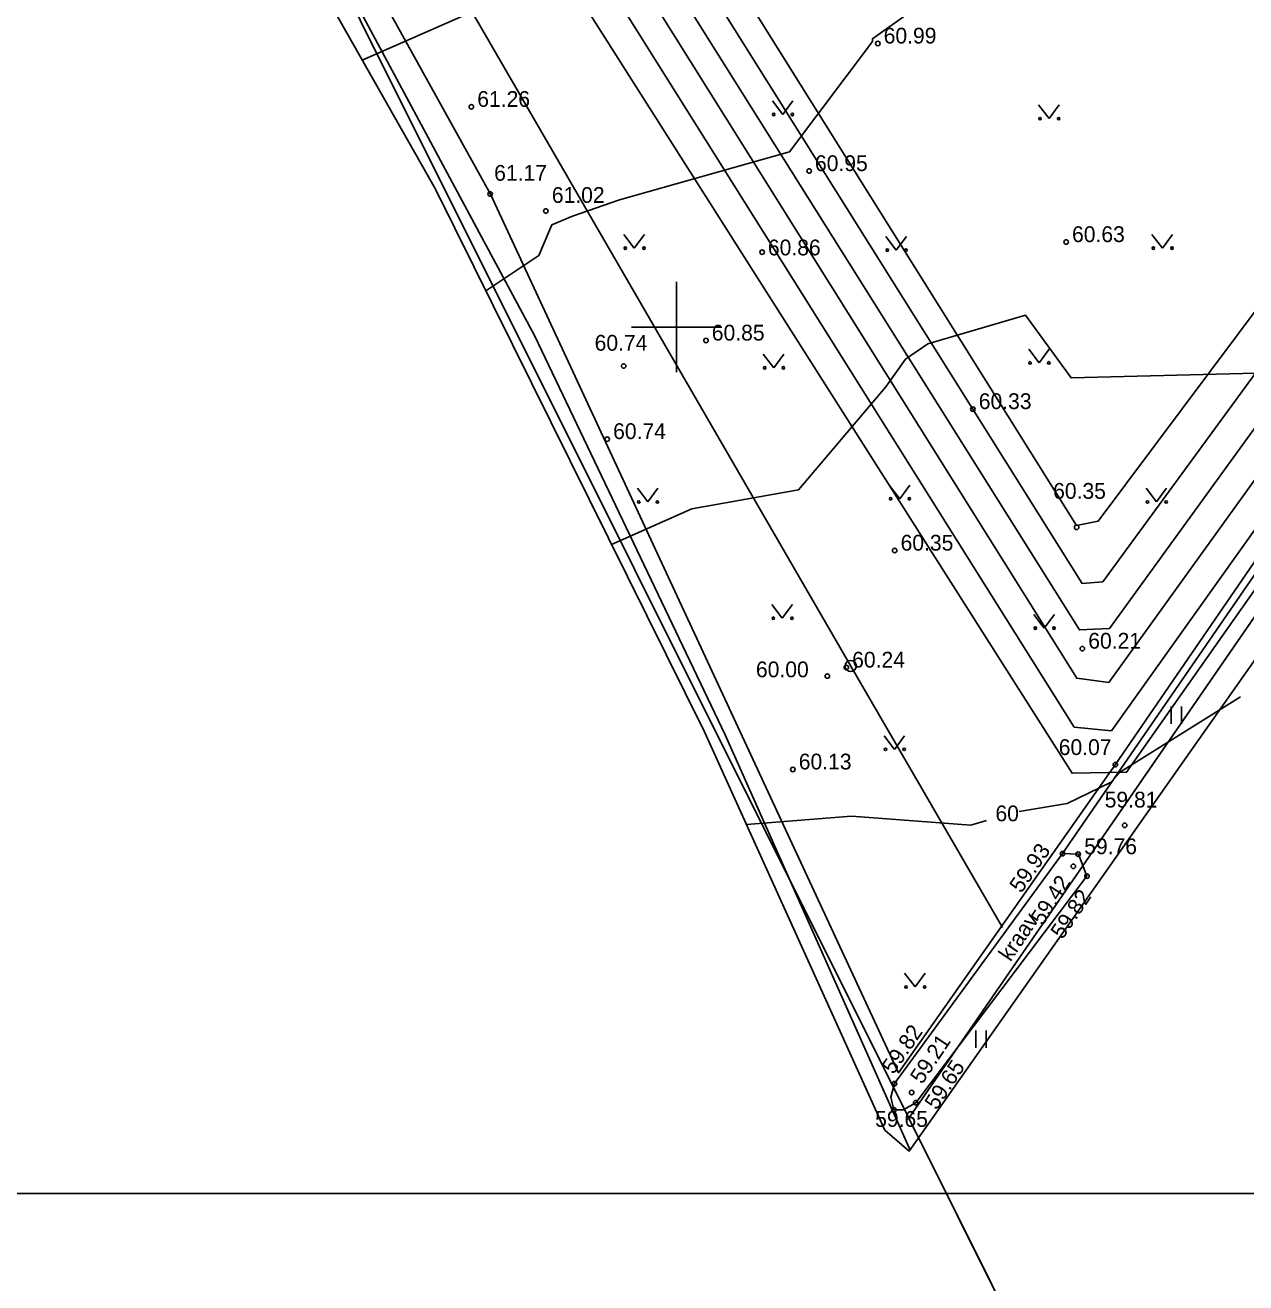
# Model space of a CAD drawing. Extents: x 641115 to 641725, y 6453870 to 6454664.
# Drawn here: x 641371.1 to 641425.3, y 6454007.6 to 6454063.4 of the extents above; entities that cross this region are included whole.
import ezdxf

# ---------------------------------------------------------------- set-up
doc = ezdxf.new("R2010")
doc.units = 0
for name, color, linetype in [('ELKAEV', 7, 'Continuous'), ('ELRAJATISMA', 7, 'Continuous'), ('HALJASTUS', 7, 'Continuous'), ('MOOTPIIR', 7, 'Continuous'), ('MPOHULIIN', 7, 'Continuous'), ('PIIR', 7, 'Continuous'), ('POST', 7, 'Continuous'), ('TTRASS', 7, 'Continuous'), ('VEEKOGU', 7, 'Continuous'), ('VORK', 7, 'Continuous'), ('VORMISTUS', 7, 'Continuous')]:
    doc.layers.add(name, color=color, linetype=linetype)

msp = doc.modelspace()

# ---------------------------------------------------------------- linework, layer by layer
at = {"layer": 'ELKAEV'}
for centre in [(641408.939, 6454062.581), (641390.899, 6454059.772), (641405.893, 6454056.924), (641391.736, 6454055.902), (641394.206, 6454055.148), (641403.802, 6454053.319), (641417.303, 6454053.774), (641401.31, 6454049.4), (641397.659, 6454048.273), (641413.156, 6454046.359), (641396.929, 6454045.026), (641417.762, 6454041.112), (641409.69, 6454040.084), (641418.017, 6454035.728), (641407.54, 6454034.891), (641406.701, 6454034.513), (641405.167, 6454030.371), (641419.479, 6454030.582), (641419.897, 6454027.892), (641417.135, 6454026.635), (641417.835, 6454026.609), (641417.617, 6454026.068), (641418.222, 6454025.632), (641409.678, 6454016.429), (641410.44, 6454016.034), (641410.622, 6454015.582), (641409.65, 6454015.269)]:
    msp.add_circle(centre, 0.1, dxfattribs=at)
at = {"layer": 'ELRAJATISMA'}
for points in [[(641404.1, 6454088.98), (641404.15, 6454087.03), (641404.08, 6454085.13), (641403.88, 6454084.49), (641402.04, 6454082.53), (641399.17, 6454078.77), (641397.26, 6454073.04), (641397.24, 6454072.94), (641397.23, 6454072.89), (641397.19, 6454072.6), (641396.59, 6454067.17), (641396.09, 6454066.51), (641394.63, 6454066.1), (641393.41, 6454065.33), (641392.46, 6454064.67), (641386.05, 6454061.84)], [(641420.51, 6454076.39), (641419.26, 6454074.48), (641415.9, 6454067.88), (641409.17, 6454063.13), (641408.71, 6454062.79), (641408.7, 6454062.67), (641405.02, 6454057.78), (641397.47, 6454055.64), (641395.38, 6454054.92), (641394.47, 6454054.54), (641393.89, 6454053.17), (641391.54, 6454051.6)], [(641434.3, 6454066.76), (641431.65, 6454062.58), (641430.18, 6454059.12), (641426.74, 6454048.24), (641425.74, 6454047.96), (641417.52, 6454047.74), (641415.49, 6454050.53), (641411.16, 6454049.26), (641410.17, 6454048.58), (641409.3, 6454047.35), (641405.42, 6454042.77), (641400.68, 6454041.94), (641397.12, 6454040.35)], [(641425.03, 6454033.59), (641419.71, 6454030.26), (641419.26, 6454029.79), (641417.35, 6454028.86), (641415.22, 6454028.51)], [(641413.76, 6454028.1), (641413.07, 6454027.9), (641407.77, 6454028.3), (641403.11, 6454027.92)]]:
    msp.add_lwpolyline(points, dxfattribs=at)
at = {"layer": 'HALJASTUS'}
for p, q in [((641417.14, 6454026.64), (641453.98, 6454080.13)), ((641404.257, 6454060.037), (641404.72, 6454059.43)), ((641404.72, 6454059.43), (641405.166, 6454060.037)), ((641416.077, 6454059.857), (641416.54, 6454059.25)), ((641416.54, 6454059.25), (641416.986, 6454059.857)), ((641397.667, 6454054.107), (641398.13, 6454053.5)), ((641398.13, 6454053.5), (641398.576, 6454054.107)), ((641409.297, 6454054.017), (641409.76, 6454053.41)), ((641409.76, 6454053.41), (641410.206, 6454054.017)), ((641421.107, 6454054.107), (641421.57, 6454053.5)), ((641421.57, 6454053.5), (641422.016, 6454054.107)), ((641415.637, 6454049.017), (641416.1, 6454048.41)), ((641416.1, 6454048.41), (641416.546, 6454049.017)), ((641403.857, 6454048.797), (641404.32, 6454048.19)), ((641404.32, 6454048.19), (641404.766, 6454048.797)), ((641398.267, 6454042.847), (641398.73, 6454042.24)), ((641398.73, 6454042.24), (641399.176, 6454042.847)), ((641409.447, 6454042.987), (641409.91, 6454042.38)), ((641409.91, 6454042.38), (641410.356, 6454042.987)), ((641420.847, 6454042.847), (641421.31, 6454042.24)), ((641421.31, 6454042.24), (641421.756, 6454042.847)), ((641404.237, 6454037.687), (641404.7, 6454037.08)), ((641404.7, 6454037.08), (641405.146, 6454037.687)), ((641415.867, 6454037.247), (641416.33, 6454036.64)), ((641416.33, 6454036.64), (641416.776, 6454037.247)), ((641421.962, 6454033.161), (641421.962, 6454032.399)), ((641422.418, 6454033.161), (641422.418, 6454032.399)), ((641409.217, 6454031.867), (641409.68, 6454031.26)), ((641409.68, 6454031.26), (641410.126, 6454031.867)), ((641410.127, 6454021.327), (641410.59, 6454020.72)), ((641410.59, 6454020.72), (641411.036, 6454021.327)), ((641413.292, 6454018.781), (641413.292, 6454018.019)), ((641413.748, 6454018.781), (641413.748, 6454018.019))]:
    msp.add_line(p, q, dxfattribs=at)
for points in [[(641436.26, 6454054.67), (641428.52, 6454043.74), (641419.48, 6454030.58), (641409.86, 6454016.91), (641391.74, 6454055.9), (641387.38, 6454063.76), (641383.38, 6454070.76), (641370.51, 6454096.55), (641360.71, 6454114.18)], [(641359.29, 6454111.7), (641360.35, 6454109.58), (641370.49, 6454093.27), (641381.6, 6454072.17), (641393.7, 6454049.63), (641402.16, 6454031.91), (641410.37, 6454013.48)]]:
    msp.add_lwpolyline(points, dxfattribs=at)
for centre in [(641404.319, 6454059.43), (641405.148, 6454059.43), (641416.139, 6454059.25), (641416.968, 6454059.25), (641397.729, 6454053.5), (641398.558, 6454053.5), (641409.359, 6454053.41), (641410.188, 6454053.41), (641421.169, 6454053.5), (641421.998, 6454053.5), (641415.699, 6454048.41), (641416.528, 6454048.41), (641403.919, 6454048.19), (641404.748, 6454048.19), (641398.329, 6454042.24), (641399.158, 6454042.24), (641409.509, 6454042.38), (641410.338, 6454042.38), (641420.909, 6454042.24), (641421.738, 6454042.24), (641404.299, 6454037.08), (641405.128, 6454037.08), (641415.929, 6454036.64), (641416.758, 6454036.64), (641409.279, 6454031.26), (641410.108, 6454031.26), (641410.189, 6454020.72), (641411.018, 6454020.72)]:
    msp.add_circle(centre, 0.055, dxfattribs=at)
at = {"layer": 'MOOTPIIR'}
msp.add_lwpolyline([(641466.16, 6454092.75), (641410.33, 6454013.43), (641409.25, 6454014.36), (641401.24, 6454032.04), (641389.3, 6454056.12), (641358.75, 6454109.92)], dxfattribs=at)
at = {"layer": 'MPOHULIIN'}
msp.add_lwpolyline([(641414.47, 6454023.35), (641407.74, 6454034.96), (641386.16, 6454072.24), (641363.45, 6454111.56), (641340.21, 6454151.27), (641332.792, 6454163.934)], dxfattribs=at)
at = {"layer": 'PIIR'}
for points in [[(641725.35, 6454611.87), (641698.76, 6454526.05), (641615.58, 6454268.81), (641556.81, 6454137.22), (641511.43, 6454060.46), (641436.15, 6453963.14), (641410.31, 6454014.9), (641468.73, 6454099.59), (641432.69, 6454133.64), (641441.4, 6454151.24), (641465.32, 6454199.56), (641476.8, 6454193.98), (641490.72, 6454229.86), (641499.63, 6454225.28), (641609.54, 6454550.16), (641569.11, 6454557.56), (641613.5, 6454638.14)], [(641233.48, 6453988.79), (641115.48, 6454078.37), (641305.35, 6454214.11), (641328.28, 6454170.64), (641361.61, 6454112.32), (641410.31, 6454014.9), (641436.15, 6453963.14), (641348.28, 6453869.65)], [(641361.61, 6454112.32), (641388.82, 6454159.04), (641437.89, 6454153.82), (641441.4, 6454151.24), (641432.69, 6454133.64), (641468.73, 6454099.59), (641410.31, 6454014.9)]]:
    msp.add_lwpolyline(points, close=True, dxfattribs=at)
at = {"layer": 'POST'}
msp.add_circle((641407.74, 6454034.96), 0.25, dxfattribs=at)
at = {"layer": 'TTRASS'}
for points in [[(641371.98, 6454136.85), (641375.69, 6454134.89), (641391.24, 6454083.54), (641417.76, 6454041.19), (641418.72, 6454041.39), (641451.18, 6454084.8), (641452.11, 6454084.06), (641418.93, 6454038.7), (641418.01, 6454038.62), (641390.17, 6454083), (641374.71, 6454134.08), (641371.97, 6454136.14)], [(641370.67, 6454135.65), (641371.11, 6454133.41), (641387.07, 6454080.96), (641417.66, 6454032.25), (641419.31, 6454032.09), (641453.37, 6454079.87), (641454.31, 6454079.05), (641419.98, 6454030.25), (641417.56, 6454030.2), (641385.84, 6454080.13), (641370.05, 6454133.17), (641369.82, 6454135.67)], [(641371.76, 6454135.63), (641373.49, 6454133.85), (641389.07, 6454082.45), (641417.89, 6454036.56), (641419.22, 6454036.62), (641453.16, 6454083.47), (641454.13, 6454082.74), (641419.19, 6454034.23), (641417.77, 6454034.42), (641388.16, 6454081.68), (641372.23, 6454133.86), (641371.27, 6454135.64)]]:
    msp.add_lwpolyline(points, dxfattribs=at)
at = {"layer": 'VEEKOGU'}
msp.add_lwpolyline([(641409.65, 6454015.27), (641409.52, 6454015.83), (641409.68, 6454016.43), (641417.14, 6454026.64), (641417.84, 6454026.61), (641418.22, 6454025.63), (641410.62, 6454015.58), (641410.06, 6454015.26)], close=True, dxfattribs=at)
at = {"layer": 'VORK'}
for p, q in [((641400, 6454052), (641400, 6454048)), ((641398, 6454050), (641402, 6454050))]:
    msp.add_line(p, q, dxfattribs=at)
at = {"layer": 'VORMISTUS'}
msp.add_lwpolyline([(641335.44, 6454011.56), (641335.44, 6454170.53), (641493.02, 6454170.53), (641493.02, 6454011.56)], close=True, dxfattribs=at)

# ---------------------------------------------------------------- texts
at = {"layer": 'ELKAEV'}
for s, p in [(' 60.99', (641408.94, 6454062.58)), (' 61.26', (641390.9, 6454059.77)), (' 60.95', (641405.89, 6454056.92)), (' 61.17', (641391.65, 6454056.49)), (' 61.02', (641394.21, 6454055.51)), (' 60.63', (641417.3, 6454053.77)), (' 60.86', (641403.8, 6454053.18)), (' 60.85', (641401.31, 6454049.4)), (' 60.74', (641396.11, 6454048.95)), (' 60.33', (641413.16, 6454046.36)), (' 60.74', (641396.93, 6454045.03)), (' 60.35', (641416.46, 6454042.38)), (' 60.35', (641409.69, 6454040.08)), (' 60.21', (641418.02, 6454035.73)), (' 60.24', (641407.54, 6454034.89)), (' 60.00', (641403.27, 6454034.46)), (' 60.07', (641416.71, 6454031.01)), (' 60.13', (641405.17, 6454030.37)), (' 59.81', (641418.75, 6454028.68)), (' 59.76', (641417.84, 6454026.61)), (' 59.65', (641408.56, 6454014.51))]:
    msp.add_text(s, height=0.7, dxfattribs=at).set_placement(p)
for s, rotation, p in [(' 59.93', 55.5434, (641415.16, 6454024.63)), (' 59.42', 57.3456, (641416.12, 6454023.19)), (' 59.82', 55.8677, (641416.99, 6454022.58)), (' 59.82', 55.4563, (641409.49, 6454016.59)), (' 59.21', 56.2297, (641410.76, 6454016.15)), (' 59.65', 56.8193, (641411.41, 6454015))]:
    msp.add_text(s, height=0.7, rotation=rotation, dxfattribs=at).set_placement(p)
at = {"layer": 'ELRAJATISMA'}
msp.add_text('60', height=0.7, dxfattribs=at).set_placement((641414.16, 6454028.07))
at = {"layer": 'VEEKOGU'}
msp.add_text('kraav', height=0.7, rotation=55.7625, dxfattribs=at).set_placement((641414.826, 6454021.808))

doc.saveas('drawing.dxf')
